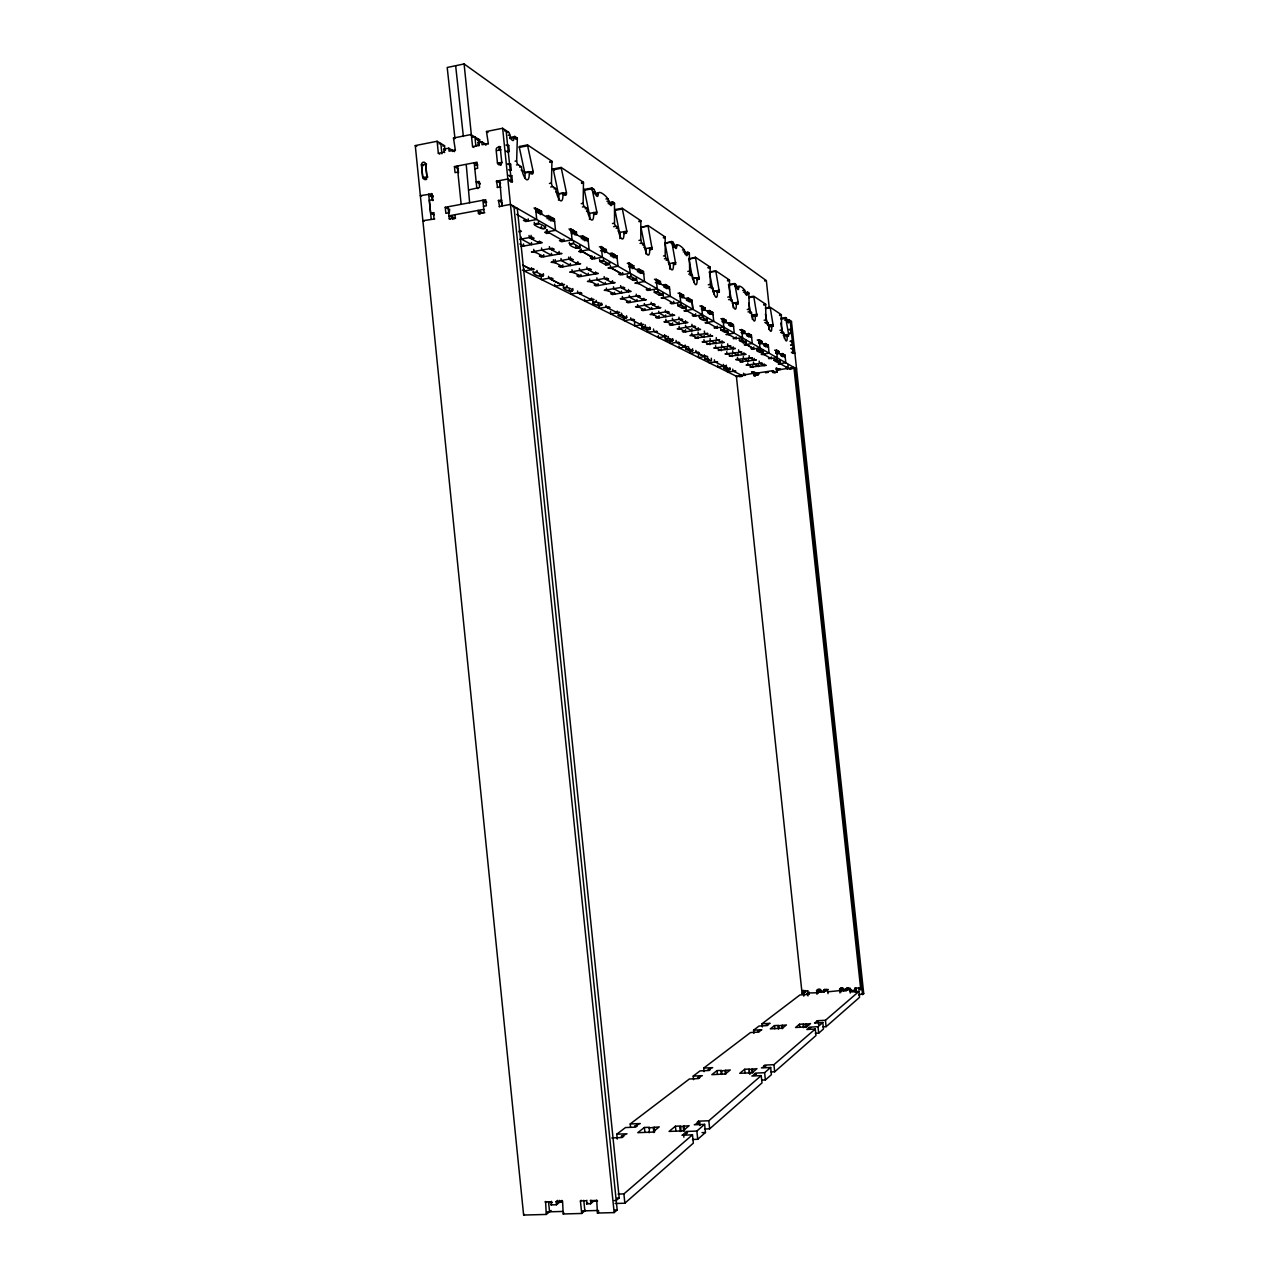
<?xml version="1.0" encoding="UTF-8"?>
<svg xmlns="http://www.w3.org/2000/svg" width="1279" height="1279" viewBox="0 0 1279 1279"><rect width="100%" height="100%" fill="white"/><g stroke="black" fill="none" stroke-linecap="round" stroke-linejoin="round"><path stroke-width="1.5" d="M652.306 247.439L645.224 248.67L640.971 227.39L648.069 226.127L652.178 249.277L649.54 247.982A8.985 2.43 80.2 0 1 647.766 254.969A8.985 2.43 80.2 0 1 644.168 244.577L641.69 242.962L640.811 240.324L640.827 220.707L622.233 208.269L614.863 209.596L619.468 232.49L626.822 231.179L622.233 208.301M670.676 242.834L673.234 242.386L674.065 244.401A4.876 1.247 80.4 0 0 675.712 248.43A4.876 1.247 80.4 0 0 676.687 246.144C676.383 242.035 684.745 248.574 684.952 251.659A4.78 1.215 80.5 0 0 686.551 255.592A4.78 1.215 80.5 0 0 687.478 253.338L687.814 252.187L689.349 253.162L689.669 272.267L692.387 275.145A8.25 2.078 80.7 0 0 695.52 284.625A8.25 2.078 80.7 0 0 696.959 278.039L699.213 279.126L695.44 257.271L710.117 267.039L710.341 284.641L711.06 286.944L713.011 288.223A7.946 1.934 81 0 0 715.968 297.32A7.946 1.934 81 0 0 717.263 290.925L719.358 291.916L715.856 271.436L709.397 272.043L710.277 272.507M626.822 231.179L626.486 233.258L623.8 231.659A9.369 2.622 79.9 0 1 621.834 238.853A9.369 2.622 79.9 0 1 617.965 227.95L614.544 224.464L614.48 203.121L612.561 201.826L612.049 203.073A5.436 1.535 79.6 0 1 610.802 205.487A5.436 1.535 79.6 0 1 608.82 200.931C608.26 197.062 598.332 189.1 598.236 193.864A5.564 1.599 79.4 0 1 596.925 196.311A5.564 1.599 79.4 0 1 594.879 191.626A2.798 0.799 79.4 0 0 593.84 189.276L591.937 187.997L584.263 189.436A2.798 0.815 79.3 0 0 584.391 190.219L589.187 213.449A2.782 0.815 79.5 0 1 589.235 214.169M591.937 187.997A2.798 0.815 79.4 0 0 592.049 188.796L596.845 212.058A2.782 0.815 79.6 0 1 596.222 214.169L593.52 212.458A9.848 2.878 79.5 0 1 591.314 219.908A9.848 2.878 79.5 0 1 587.125 208.397L584.343 206.638A2.846 0.831 79.4 0 1 583.128 203.313L583.464 183.057A2.846 0.831 79.3 0 0 583.432 182.305L561.193 167.437L553.215 168.956A2.926 0.895 78.9 0 0 553.343 169.787L558.475 194.136M713.106 292.283L713.058 291.324L719.438 290.253M731.604 300.981L728.518 284.53L734.706 283.49L736.544 285.904A4.349 1.007 81.1 0 0 737.919 289.566A4.349 1.007 81.1 0 0 738.67 287.455C738.415 283.634 745.225 289.278 745.305 291.868A4.269 0.975 81.2 0 0 746.616 295.321A4.269 0.975 81.2 0 0 747.336 293.227L747.576 292.156L748.823 292.939L749.302 310.189L751.492 312.62A7.386 1.679 81.3 0 0 754.098 320.997A7.386 1.679 81.3 0 0 755.17 314.97L751.492 315.018M561.193 167.437A2.942 0.879 79 0 0 561.321 168.268L566.437 192.649A2.926 0.879 79.2 0 1 565.734 194.84L562.792 192.969A10.328 3.134 79.1 0 1 560.314 200.659A10.328 3.134 79.1 0 1 555.789 188.525L552.752 186.606A2.974 0.911 79 0 1 551.441 183.089L551.92 162.001A2.99 0.911 78.8 0 0 551.888 161.218L527.508 144.911L519.194 146.525A3.086 0.975 78.4 0 0 519.322 147.405L524.838 173.001L527.428 172.505M692.754 279.525L688.933 258.998L695.536 257.894M527.508 144.911A3.086 0.959 78.5 0 0 527.651 145.79L533.135 171.418A3.07 0.959 78.7 0 1 532.352 173.672L529.106 171.61A10.856 3.437 78.6 0 1 526.34 179.556A10.856 3.437 78.6 0 1 521.432 166.734L518.091 164.623A3.134 0.991 78.5 0 1 516.652 160.914L517.324 138.899A3.134 0.991 78.3 0 0 517.292 138.068L514.925 136.501L509.65 137.54M727.847 331.948C723.834 332.364 726.68 333.419 727.671 329.742M789.079 319.91L788.887 320.917A3.917 0.831 81.5 0 1 788.296 322.884A3.917 0.831 81.5 0 1 787.161 319.766L785.626 317.544L780.686 318.343M704.793 358.616C710.469 358.392 710.564 362.644 711.476 360.118L711.284 358.232M746.217 342.372L742.475 340.118L739.486 340.502L743.259 342.756L746.185 342.404L743.163 342.708L742.955 340.758M596.717 1199.974L597.421 1213.052L614.16 1212.588L617.181 1209.95L513.902 206.383L512.463 206.638M615.151 1203.491L624.855 1203.219L693.346 1143.138L692.483 1134.825L681.963 1135.24L686.168 1133.786L687.462 1132.682L684.857 1132.794L686.423 1131.467L696.863 1131.052L704.617 1124.369L705.464 1132.507L697.726 1139.301L692.499 1139.493M704.537 1129.021L709.653 1128.829L761.996 1082.913L761.229 1075.607L751.86 1076.055L756.433 1074.04L754.098 1074.152L755.329 1073.129L764.618 1072.681L770.661 1067.485L771.413 1074.664L765.386 1079.94L761.676 1080.115M771.029 1071.962L774.69 1071.786L815.97 1035.558L815.283 1029.035L806.857 1029.499L810.742 1027.868L808.648 1027.98L809.607 1027.165L818 1026.701L822.813 1022.545L823.5 1028.956L818.688 1033.192L815.331 1033.368M822.829 1026.845L826.122 1026.669L859.536 997.348L858.912 991.465L851.238 991.912L855.043 990.186L849.56 990.825L851.159 989.482L827.817 991.817M858.721 994.918L863.725 993.671L791.477 321.461L789.143 319.91L786.377 320.374M515.869 208.605L517.308 208.333L619.196 1197.943L616.206 1200.517L614.176 1200.581M618.077 1194.074L623.896 1193.899L692.483 1134.825M699.965 1125.568L699.629 1122.338L697.071 1122.45L698.574 1121.171L708.822 1120.756L761.229 1075.607M770.661 1067.485L761.453 1067.933L765.897 1065.999L763.611 1066.11L764.794 1065.103L773.923 1064.672L815.283 1029.035M818.656 1024.623L818.32 1021.425L816.258 1021.537L817.185 1020.738L825.451 1020.29L858.912 991.465M859.104 987.644L858.864 989.962L861.95 988.843L860.159 988.955M597.421 1213.052L598.78 1211.884M699.629 1122.338L694.289 1124.785L704.617 1124.369M818.32 1021.425L814.515 1023.008L822.813 1022.545M855.251 992.152L855.283 987.868M562.552 1200.965L563.224 1213.979L581.705 1213.467L585.43 1210.35M586.869 1200.262L586.613 1203.891L590.562 1203.779L594.255 1200.693M680.268 1131.547L679.773 1126.671L689.157 1125.68L682.938 1130.892L669.061 1131.435L675.408 1126.223L680.54 1126.016L681.052 1130.892M748.679 1069.548L756.96 1068.668L752.132 1072.729L739.758 1073.321L744.698 1069.26L749.286 1069.052L749.062 1073.129M803.468 1027.629L803.116 1024.415L810.534 1023.632L806.665 1026.893L795.522 1027.501L799.471 1024.239L803.612 1024.015L803.947 1027.213M843.836 988.555L843.596 990.873L846.154 990.713L848.489 987.98M846.154 990.713L845.947 988.779L850.199 988.171M586.613 1203.891L587.78 1202.915M590.562 1203.779L590.834 1200.15M843.596 990.873L845.259 989.482M845.947 988.779L846.858 988.027M755.17 314.97L756.96 315.881L753.811 296.776L748.95 297.623M581.705 1213.467L580.41 1200.917L581.21 1200.262M839.983 992.92L839.584 989.147L840.958 988.027M563.224 1213.979L564.231 1213.147M444.98 150.187L444.532 145.71L437.114 141.266L415.275 145.582L523.623 1215.05L546.261 1214.442L551.185 1210.51M551.409 1201.301L551.121 1204.898L556.445 1204.754L561.913 1200.405M648.661 1127.918L659.245 1126.879L652.754 1132.091L637.757 1132.682L644.392 1127.47L649.476 1127.263L649.172 1132.762M721.292 1074.456L720.924 1070.891L730.277 1069.963L725.209 1074.024L711.827 1074.664L717.023 1070.603L721.564 1070.379L721.932 1073.944M778.399 1028.987L778.064 1025.79L786.441 1024.959L782.396 1028.204L770.31 1028.86L774.466 1025.614L778.575 1025.39L778.911 1028.572M820.846 989.914L820.574 992.232L824.044 992.04L826.49 989.306M824.044 992.04L823.836 990.09L828.168 989.418M551.121 1204.898L551.936 1204.258M820.574 992.232L821.773 991.289M556.445 1204.754L556.125 1201.62L557.756 1200.341M823.836 990.09L824.859 989.275M546.261 1214.442L545.605 1201.461M816.993 994.279L816.594 990.522L818.112 989.338M523.623 1215.05L524.47 1214.395M756.481 375.115L753.091 373.372L736.384 376.266L802.061 993.335L805.258 992.216L805.083 990.522M803.931 993.223L803.74 991.289L807.976 990.681M617.261 1139.077L616.766 1134.185L625.495 1127.55L635.599 1127.151L637.262 1125.872L634.736 1125.968L640.267 1123.554L630.227 1123.953L630.563 1127.151M630.227 1123.953L689.365 1078.996L698.558 1078.565L699.901 1077.526L697.599 1077.637L702.331 1075.655L693.202 1076.087L693.586 1079.668M693.202 1076.087L700.013 1070.907L709.046 1070.475L710.341 1069.468L708.086 1069.58L712.691 1067.645L703.722 1068.093L704.089 1071.61M703.722 1068.093L750.501 1032.537L758.783 1032.089L759.87 1031.258L757.792 1031.37L761.82 1029.739L753.571 1030.187L753.923 1033.4M753.571 1030.187L759.039 1026.046L767.192 1025.598L768.231 1024.799L766.201 1024.911L770.134 1023.328L762.012 1023.776L762.348 1026.941M762.012 1023.776L799.935 994.95L807.497 994.502L808.376 993.831L806.489 993.943L807.704 993L816.37 992.792L818.08 991.449L827.241 990.905M802.061 993.335L805.258 992.216M803.74 991.289L804.635 990.601M769.287 308.191L766.345 280.613L464.101 63.95L447.202 67.483L454.924 138.164M470.784 134.583L479.641 139.763L479.945 142.768M455.404 150.506L453.485 138.02L471.311 134.487M488.386 144.031L486.484 131.481L502.631 128.268L508.514 132.201A3.166 1.007 78.2 0 1 509.793 134.935A6.315 2.014 78.2 0 0 512.351 140.37A6.315 2.014 78.2 0 0 514.078 137.78A3.15 0.991 78.3 0 1 514.925 136.501M438.985 143.856L440.839 143.488L441.894 153.8M472.686 137.205L474.909 136.757L475.884 146.366M504.502 130.906L506.1 130.586L511.296 181.09L509.873 181.362M506.916 132.52L508.514 132.201M442.838 146.046L444.532 145.71M476.252 139.459L478.458 139.011L478.986 144.079M477.547 140.178L479.641 139.763M508.211 135.254L509.793 134.935M444.644 152.617L443.637 149.195L448.785 148.172L454.525 151.625M478.89 145.902L477.914 142.449L481.735 141.697L486.612 144.783M509.841 138.612L514.078 137.78M476.443 145.534L479.081 145.023M437.114 141.266L438.345 153.304L443.941 152.201M448.785 148.172L449.089 151.194L454.716 150.091M464.101 63.95L472.559 146.589L478.218 145.47M481.735 141.697L482.039 144.735L487.731 143.616M515.709 138.388L517.292 138.068M515.757 139.203L517.324 138.899M505.956 145.039L508.706 145.47L509.33 151.514L507.187 151.929M499.098 146.43L500.713 147.037M507.108 145.79L508.706 145.47M426.243 164.336L421.43 164.799L422.694 177.317A2.318 2.078 -70.7 0 0 425.06 179.156A2.318 2.078 -70.7 0 0 426.914 176.502L425.619 163.6L426.562 164.128M519.322 147.405L527.651 145.79M505.781 151.242L509.33 151.514M457.882 172.073L455.052 172.617L454.445 166.574L477.035 162.193L477.659 168.252L474.829 168.796M454.445 166.574L458.442 168.636M475.676 165.311L477.786 164.895L474.205 162.737L476.795 187.997L477.834 188.589M425.507 163.648A2.222 1.982 -70.4 0 0 421.542 164.415L422.741 177.301L427.873 177.014L426.882 176.502L425.603 163.984M515.069 161.218L516.652 160.914M424.916 179.684L426.483 179.38L426.371 177.861M507.076 163.872L510.625 164.128L511.248 170.187L509.65 170.491M508.482 164.543L510.625 164.128M516.508 164.927L518.091 164.623M519.594 167.085L521.432 166.734M549.858 161.602L551.888 161.218M508.498 169.771L511.248 170.187M549.906 162.385L551.92 162.001M508.53 175.431L511.808 175.735L512.431 181.778L510.833 182.082M521.097 169.979L524.934 172.409L529.106 171.61M528.978 172.201L533.135 171.418M509.681 176.134L511.808 175.735M530.801 173.96L532.352 173.672M553.343 169.787L561.321 168.268M468.817 189.9L479.625 187.453L479.001 181.394L476.172 181.938L480.264 183.904M432.206 193.896L420.295 195.639L421.558 196.311M497.707 187.645L496.428 181.17L507.859 178.996L512.431 181.778M430.368 196.438L433.149 195.911M496.428 181.17L500.617 183.121M432.094 197.014L433.149 196.806M434.157 214.904L430.639 213.113L429.312 200.068L433.053 200.036M497.051 187.262L500.776 187.23M549.41 183.473L551.441 183.089M550.721 186.974L552.752 186.606M448.657 212.826L445.859 213.337L445.236 207.31L485.732 199.716L486.356 205.791L483.51 206.319M581.481 182.673L583.432 182.305M581.529 183.425L583.464 183.057M554.031 188.86L555.789 188.525M449.632 209.117L449.281 213.017M483.91 202.706L486.739 202.178M430.639 213.113L434.141 212.953M499.673 206.894L498.394 200.435L501.912 200.275M501.992 204.336L502.055 202.402M555.726 191.786L558.779 193.705L562.792 192.969M560.458 193.768L566.437 192.649M584.391 190.219L592.049 188.796M434.748 218.965L422.837 220.707L424.068 221.283M483.814 209.356L448.977 215.831L454.7 218.805M499.034 206.527L510.465 204.4L796.577 368.976L794.723 369.263M591.442 189.724L593.84 189.276M563.751 195.207L565.734 194.84M480.233 212.618L481.767 212.922M592.96 191.978L594.879 191.626M448.05 206.782L449.281 218.853L455.596 218.165M482.807 212.953L478.138 210.411L478.458 213.449L484.789 212.762M594.143 193.529L598.892 192.649M595.39 194.408L598.236 193.864M533.967 208.029L537.66 209.005L537.963 211.93L536.413 212.218M535.07 209.484L537.66 209.005M536.333 210.619L539.434 210.044L541.561 211.307L541.848 214.217L540.042 214.552M605.958 198.98L607.893 198.677M581.178 203.665L583.128 203.313M538.971 211.77L541.561 211.307M538.187 213.257L539.738 212.985L539.434 210.044M606.949 201.267L608.82 200.931M582.409 206.99L584.343 206.638M608.021 202.737L612.673 201.874M608.324 203.761L612.049 203.073M612.609 203.409L614.48 203.121M546.469 215.783L550.594 216.631L550.881 219.524L548.851 219.892M585.19 208.749L587.125 208.397M526.229 219.812L523.447 220.324L525.637 221.539L536.732 219.508L535.517 207.742M612.641 204.128L614.512 203.793M548.036 217.094L550.594 216.631M547.028 218.629L548.819 218.309L548.531 215.416M549.746 218.117L552.304 217.638L554.351 218.853L555.518 230.332L544.678 232.282L546.741 233.449L549.426 232.954M551.809 219.317L554.351 218.853M589.187 213.449L596.845 212.058M550.562 220.899L552.592 220.516L552.304 217.638M614.975 210.364L622.329 209.021M594.303 214.52L596.222 214.169M518.73 231.819L521.432 231.323L519.29 230.156M568.931 229.005L572.864 229.788L573.152 232.57L571.169 232.938M519.77 239.317L532 237.111L534.078 238.246L531.409 238.725L531.057 235.336M569.89 230.316L572.864 229.788M612.449 223.537L614.32 223.201M572.496 231.083L576.397 231.867L576.685 234.649L574.942 234.952M573.424 232.394L576.397 231.867M639.036 221.027L640.827 220.707M639.084 221.715L640.875 221.395M572.784 233.881L574.767 233.513L574.479 230.732M613.568 226.687L615.439 226.351M537.596 242.099L540.234 241.619L542.264 242.738L521.177 246.511M616.11 228.286L617.965 227.95M580.746 235.944L584.583 236.695L584.871 239.445L582.92 239.797M562.152 240.164L559.483 240.628L561.465 241.747L572.097 239.844L570.93 228.637M582.632 237.047L584.583 236.695M640.971 227.39L647.989 225.488L665.16 236.967L665.224 255.88L666.039 258.406L668.325 259.893A8.617 2.254 80.5 0 0 671.699 269.821A8.617 2.254 80.5 0 0 673.298 263.042L675.744 264.225L671.859 242.051L665 243.25L669.045 264.05M583.704 238.054L586.134 237.622L587.988 238.709L589.107 249.645L578.732 251.483L583.192 252.075L592.96 257.607L590.402 258.054L592.209 259.077L602.409 257.287L601.29 246.559L599.371 246.895M581.274 238.661L583 238.358L582.712 235.592M585.079 239.237L587.988 238.709M584.471 240.708L586.421 240.356L586.134 237.622M624.424 233.545L626.262 233.21M536.029 252.523L531.409 251.915L552.256 248.206L554.223 249.277L551.617 249.741M541.976 255.672L539.418 256.12L541.385 257.159L561.977 253.53L557.468 252.922M638.988 240.404L640.795 240.084M600.682 248.03L603.064 247.614L603.336 250.284L600.475 250.796M663.417 237.286L665.16 236.967M602.633 248.813L606.294 249.517L606.566 252.171L604.423 252.555M663.465 237.942L665.192 237.638M604.391 249.853L606.294 249.517M640.044 243.41L641.834 243.09M602.905 251.483L604.807 251.148L604.535 248.478M642.378 244.881L644.168 244.577M665 243.202L671.763 241.395L673.234 242.386M610.195 253.258L613.792 253.945L614.064 256.567L612.193 256.903M666.839 243.506L664.92 242.594M611.906 254.281L613.792 253.945M612.865 255.192L616.91 255.784L618.013 266.256L608.037 267.998L612.225 268.526L621.162 273.594L618.7 274.026L620.363 274.953L630.195 273.274L629.124 262.994L627.27 263.314M672.354 244.705L674.065 244.401M610.467 255.896L612.353 255.576L612.081 252.938M650.036 249.725L651.81 249.421M673.362 245.68L677.183 245.008M614.575 256.2L616.91 255.784M561.177 265.824L558.651 266.272L560.522 267.247L580.634 263.746L576.285 263.186M673.282 246.751L676.687 246.144M613.616 257.734L615.487 257.415L615.215 254.777M682.474 249.981L684.153 249.677M683.274 251.947L684.952 251.659M663.465 255.96L665.208 255.656M685.032 252.73L687.942 252.219M573.999 272.635L569.731 272.107L589.603 268.654L591.362 269.613L588.884 270.045M684.968 253.77L687.478 253.338M685.176 253.881L689.349 253.162M628.453 264.353L630.739 263.954L631.011 266.512L628.724 266.911M687.718 254.089L689.397 253.802M664.441 258.822L666.183 258.534M629.812 265.153L633.713 265.696L633.984 268.254L632.146 268.574M630.963 266.176L633.713 265.696M579.371 275.465L576.909 275.896L578.684 276.824L598.332 273.434L594.127 272.907M666.167 260.261L668.325 259.893M630.531 267.615L632.37 267.311L632.098 264.753M688.917 258.95L695.44 257.239M637.214 269.15L640.603 269.773L640.875 272.299L639.052 272.603M669.013 263.634L675.84 262.451M638.797 270.077L640.603 269.773M673.681 264.673L675.392 264.369M640.108 270.86L643.481 271.468L644.52 281.524L634.896 283.155L638.876 283.634M637.47 271.676L639.292 271.372L639.02 268.846M641.227 271.851L643.481 271.468M640.363 273.37L642.186 273.067L641.914 270.54M591.553 281.924L587.413 281.428L606.838 278.087L608.516 279.014L606.086 279.43M596.653 284.609L594.255 285.025L595.934 285.92L615.135 282.627L611.09 282.147M632.833 280.197C642.33 277.527 630.979 283.267 632.625 278.31L632.817 280.197L627.349 277.015L630.963 276.472L636.494 279.621L636.255 277.687M708.102 267.391L710.117 267.039M687.814 271.436L689.493 271.148M708.134 267.998L710.149 267.663M654.448 279.286L657.71 279.861L657.966 282.323L655.312 282.771M688.726 274.17L690.404 273.882M655.503 280.245L657.71 279.861M579.515 293.738L581.865 293.339L580.17 292.475L570.738 294.09L522.392 270.093M656.735 280.964L660.428 281.476L660.683 283.922L658.925 284.21M709.397 271.995L715.776 270.828L729.43 279.973L729.717 297L732.212 300.405A7.674 1.807 81.1 0 0 734.993 309.134A7.674 1.807 81.1 0 0 736.176 302.915L732.339 302.963M690.084 275.529L692.387 275.145M658.221 281.844L660.428 281.476M608.244 290.749L604.248 290.285L623.225 287.072L624.823 287.935L622.441 288.335M657.438 283.346L659.197 283.043L658.941 280.597M692.706 278.518L699.293 277.415M692.499 277.879L696.959 278.039M663.561 284.641L666.759 285.201L667.014 287.631L665.272 287.919M613.089 293.323L610.738 293.722L612.337 294.554L631.123 291.388L627.206 290.925M696.831 279.621L698.894 279.27M664.568 285.569L666.759 285.201M590.099 299.062L594.064 299.494L584.791 301.061L570.738 294.09L570.53 292.22M648.645 289.166L646.279 289.566L647.798 290.429L657.246 288.83L656.207 278.982M665.783 286.288L669.397 286.768L670.388 296.408L661.147 297.943L664.888 298.375M663.817 287.072L665.56 286.784L665.304 284.354M666.791 287.199L669.397 286.768M666.471 288.622L668.214 288.335L667.958 285.92M727.479 280.293L729.43 279.973M727.527 280.9L729.478 280.565M708.294 284.769L710.309 284.434M624.12 299.158L620.251 298.726L638.829 295.609L640.347 296.44L638.013 296.824M662.81 294.634L662.618 292.827L662.826 294.634L659.34 295.225L654.336 292.252L657.79 291.788L662.89 294.778L659.388 295.257L659.149 293.403M709.142 287.391L711.172 287.056M678.014 293.147L681.099 293.674L681.355 296.041L679.645 296.328M628.74 301.604L626.438 301.988L627.973 302.787L646.343 299.718L642.538 299.286M728.614 285.153L734.801 284.114L738.223 302.595L738.047 303.97L735.937 304.306M734.354 284.546L735.889 284.29M679.389 293.962L681.099 293.674M711.204 288.526L713.011 288.223M680.54 294.634L683.61 295.161L683.865 297.511L681.947 297.831M764.602 280.9L766.345 280.613M734.642 286.368L736.576 286.048M607.749 307.935L610.003 307.552L608.452 306.768L599.355 308.287L584.807 301.061L584.599 299.238M681.067 295.593L683.61 295.161M735.969 286.912L739.038 286.4M680.796 297L682.49 296.712L682.251 294.346M713.011 290.797L717.263 290.925M735.985 287.903L738.67 287.455M717.071 292.395L719.07 292.076M686.439 298.103L689.477 298.615L689.717 300.949L688.038 301.22M687.367 298.966L689.477 298.615M639.244 307.168L635.503 306.768L653.681 303.731L655.12 304.53L652.85 304.914M687.638 299.766L691.907 300.053L692.898 309.326L683.945 310.813L687.51 311.197M742.747 290.461L744.65 290.141M615.966 312.076L619.723 312.46L610.77 313.947L599.355 308.287L599.164 306.496M672.466 302.675L670.196 303.059L671.603 303.842L680.716 302.324L679.725 292.859M686.487 300.469L688.374 300.165L688.134 297.831M689.813 300.405L691.907 300.053M743.403 292.188L745.305 291.868M643.657 309.502L641.403 309.87L642.857 310.637L660.843 307.663L657.166 307.264M689.157 301.876L690.836 301.604L690.58 299.27M745.049 292.619L747.687 292.188M745.049 293.562L748.823 292.939M746.217 293.946L748.854 293.515M727.735 297.128L729.701 296.792M618.428 315.529C620.555 311.74 628.309 321.285 626.518 315.737M728.55 299.638L730.501 299.318M748.87 297.016L753.731 296.216L765.593 304.146L765.977 320.102L768.151 323.203A7.13 1.567 81.5 0 0 770.629 331.277A7.13 1.567 81.5 0 0 771.605 325.394L768.055 325.442M730.469 300.693L732.212 300.405M699.837 305.985L702.763 306.464L703.002 308.735L701.356 309.006M701.116 306.736L702.763 306.464M653.681 314.81L650.052 314.442L667.846 311.5L669.237 312.252L666.998 312.62M702.187 307.36L705.097 307.839L705.337 310.11L703.498 310.413M732.403 303.171L738.191 302.228M702.635 308.255L705.097 307.839M632.306 320.294L634.496 319.926L633.041 319.19L624.264 320.645L610.786 313.947L610.499 311.309M657.886 317.048L655.695 317.4L657.086 318.135L674.688 315.242L671.123 314.858M702.427 309.63L704.074 309.358L703.834 307.088M707.255 310.653L710.532 311.053L710.772 313.291L708.742 313.627M708.902 311.325L710.532 311.053M709.541 311.996L712.803 312.396L713.73 321.333M639.932 324.131L643.497 324.482L634.848 325.889L624.264 320.645L624.072 318.919M694.529 315.178L692.339 315.529L693.634 316.265L702.443 314.826L701.484 305.713M707.687 312.859L709.525 312.572L709.285 310.317M710.373 312.795L712.803 312.396M763.755 304.45L765.593 304.146M763.803 305.01L765.625 304.706M709.781 314.234L711.811 313.899L711.572 311.66M667.478 322.116L663.945 321.764L681.387 318.903L682.698 319.622L680.524 319.99M747.24 309.502L749.142 309.198M765.466 307.999L770.182 307.232L781.309 314.666L781.725 330.158L783.787 333.1A6.907 1.471 81.6 0 0 786.137 340.901A6.907 1.471 81.6 0 0 787.033 335.162L783.387 335.098M765.545 308.575L770.262 307.807L773.283 326.241L771.605 325.394M671.491 324.242L669.333 324.594L670.66 325.298L687.926 322.484L684.457 322.132M748.007 311.916L749.894 311.612M749.606 312.939L751.492 312.62M720.892 318.663L724.074 319.047L724.298 321.237L721.916 321.621M722.075 319.366L724.074 319.047M713.746 321.333L705.097 322.74L708.502 323.091M751.444 315.146L757.04 314.234M721.884 320.134L726.232 320.31L726.456 322.5L724.474 322.82M655.088 331.757L657.214 331.405L647.366 332.108L634.864 325.889L634.512 322.516M724.25 320.645L726.232 320.31M753.011 316.568L756.784 315.977M680.652 329.103L677.231 328.751L694.321 325.985L695.584 326.673L693.442 327.024M723.306 322.132L725.289 321.812L725.049 319.622M728.151 322.932L731.268 323.283L731.492 325.458L729.542 325.761M779.535 314.954L781.309 314.666M729.302 323.603L731.268 323.283M779.566 315.497L781.357 315.21M684.505 331.133L682.378 331.469L683.657 332.14L700.572 329.406L697.215 329.071M730.261 324.179L733.379 324.53L734.274 333.148L725.928 334.474L729.158 334.794M728.566 325.058L730.341 324.77L730.117 322.612M731.412 324.85L733.379 324.53M663.497 335.977L666.887 336.297L658.525 337.656L647.366 332.108L647.158 330.03M716.224 327.472L714.098 327.808L723.818 327.12L722.891 318.343M764.107 320.214L765.945 319.926M730.501 326.321L732.451 326.017L732.227 323.859M786.633 318.231L780.973 319.11M764.826 322.548L766.665 322.244M766.025 322.932L767.976 322.788M784.698 320.166L787.161 319.766M766.329 323.491L768.151 323.203M693.266 335.769L689.941 335.45L707.895 333.419L705.8 333.755M788.376 320.837L790.134 320.565L793.54 352.317L791.669 352.604M787.129 321.189L788.887 320.917M739.694 329.71L742.731 330.062L742.955 332.172L741.021 332.476M789.926 321.716L791.477 321.461M767.928 325.521L773.347 324.642M740.797 330.366L742.731 330.062M696.943 337.72L694.881 338.056L712.675 336.041L709.413 335.722M741.724 330.909L744.746 331.245L744.97 333.355L743.051 333.659M770.182 326.784L773.076 326.321M742.827 331.549L744.746 331.245M741.948 333.02L743.866 332.7L743.643 330.59M746.456 333.691L749.446 334.011L749.67 336.105L747.767 336.409M747.544 334.315L749.446 334.011M748.439 334.842L751.397 335.178L752.292 343.491L744.202 344.77L747.304 345.058L752.947 348.272L750.949 348.591L752.004 349.183L759.982 347.92L759.102 339.734L757.248 340.022M705.353 342.18L702.123 341.877L719.693 339.878L717.647 340.214M779.918 330.254L781.709 329.966M746.68 335.785L748.583 335.482L748.359 333.387M749.126 335.546L751.397 335.178M788.887 329.438L791.077 329.454L789.335 329.726M735.233 338.232L733.171 338.551L742.523 337.88L741.628 329.406M748.663 336.937L750.565 336.633L750.341 334.538M708.886 344.035L706.855 344.371L724.282 342.388L721.1 342.101M780.606 332.508L782.38 332.22M782.013 333.387L783.787 333.1M789.287 333.243L791.493 333.259L789.575 333.563M783.372 335.242L788.647 334.411L785.626 317.624M758.271 340.63L760.142 340.342L760.365 342.388L758.495 342.676M785.93 336.425L788.519 336.041L788.647 334.411M759.134 341.141L762.028 341.445L762.236 343.491L760.381 343.779M716.943 348.304L713.794 348.016L731.012 346.081L728.998 346.401M759.055 341.925L762.028 341.445M758.991 343.236L761.213 342.884L761.005 340.838M720.317 350.094L718.334 350.414L735.409 348.48L732.307 348.208M763.563 343.747L766.425 344.035L766.633 346.065L764.794 346.353M764.57 344.339L766.425 344.035M765.418 344.834L768.263 345.122L769.111 353.18L761.261 354.395L764.234 354.667M790.15 341.189L792.341 341.189L790.422 341.493M763.787 345.762L768.263 345.122M765.625 346.849L767.48 346.545L767.256 344.531M728.055 354.187L724.985 353.931L741.868 352.029L739.886 352.333M790.55 345.01L792.756 345.01L791.014 345.282M704.345 354.731L704.825 358.712L707.751 358.248L707.559 356.361M731.3 355.914L729.35 356.217L746.089 354.331L743.067 354.075M774.626 350.238L777.408 350.526L777.616 352.508L775.809 352.78M775.602 350.814L777.408 350.526M790.934 348.496L793.124 348.496L791.381 348.767M775.682 351.389L779.167 351.565L779.375 353.532L777.568 353.819M776.992 351.901L779.167 351.565M715.712 362.245L717.631 361.941L708.806 362.596L658.541 337.64L658.317 335.61M775.889 353.372L778.415 352.972L778.208 351.006M738.734 359.847L735.745 359.591L752.292 357.736L750.357 358.04M780.526 353.707L783.26 353.979L783.467 355.93L781.693 356.217M791.333 352.317L794.883 353.132L793.028 353.42M781.485 354.267L783.26 353.979M782.268 354.731L784.986 355.002L785.802 362.772L778.208 363.955L781.037 364.195M741.852 361.493L739.933 361.797L756.353 359.959L753.411 359.703M780.75 355.658L784.986 355.002M722.539 365.682L725.497 365.922L717.887 367.105L708.806 362.596L708.374 358.696M770.502 358.216L768.567 358.52L777.296 357.88L776.433 349.95M782.476 356.665L784.251 356.393L784.043 354.443M748.998 365.282L746.089 365.043L762.316 363.22L760.413 363.508M727.287 369.919C737.072 369.407 715.744 365.107 727.255 369.903L730.117 369.551L729.877 367.649M752.004 366.865L750.102 367.169L766.217 365.346L763.355 365.123M734.018 371.454L735.873 371.166L727.367 371.805L717.903 367.105L717.695 365.266M753.347 371.725L751.508 372.013L756.273 373.228L753.347 371.725L753.779 375.514L755.234 376.266L754.834 372.477L752.963 372.765M777.28 372.349L776.225 368.208L780.893 369.455M779.503 368.688L777.616 368.976L777.76 370.286M776.001 369.855L780.19 369.535M758.111 375.275L757.28 373.052L772.74 370.67L775.602 372.797M779.854 369.615L793.907 367.425L860.783 989.85M740.157 376.65L742.459 376.298M765.466 372.765L768.359 372.333M772.212 371.741L774.147 371.438L774.291 372.86M790.086 368.991L792.452 368.624M793.843 368.416L795.25 368.208L862.574 994.694M753.779 375.514L757.488 374.955M772.74 370.67L772.948 372.589L777.344 371.917M820.463 989.37L817.873 989.514L818.272 993.271M842.941 988.027L840.815 988.155L841.214 991.912M816.594 990.522L820.367 990.298M839.584 989.147L843.389 988.923M854.836 988.235L858.657 988.012M861.375 993.815L863.725 993.671M616.766 1134.185L626.998 1133.786L621.274 1136.312L623.848 1136.216L622.122 1137.543L611.826 1137.942M702.027 1132.634L705.464 1132.507M617.181 1198.007L619.196 1197.943M544.998 1201.94L550.801 1201.78M556.125 1201.62L561.945 1201.461M580.41 1200.917L586.278 1200.741M590.243 1200.629L596.126 1200.453M548.611 1202.484L552.368 1202.372M557.996 1202.212L561.737 1202.1M591.713 1201.237L597.581 1201.061M546.581 1211.884L562.696 1211.453M582.537 1210.909L598.556 1210.462M614.719 1210.014L617.181 1209.95M689.925 351.229L692.802 350.75L688.662 348.671L685.72 349.055L689.925 351.229L690.132 353.324L698.078 352.077L699.245 352.652L697.263 352.972L703.418 356.058L706.52 356.329L698.67 357.56L698.366 354.523M737.855 303.986L736.176 302.915M736.384 376.266L737.312 376.729L727.367 371.805L727.048 368.08M621.578 313.227L621.738 314.986L618.349 315.481L623.528 318.055L626.79 317.592L623.385 318.023L623.209 316.281M704.841 358.712L708.582 360.582M704.553 356.633L696.08 352.38L695.888 350.446M723.594 366.21L714.593 361.701L714.401 359.831M742.651 375.802L732.979 370.942L732.787 369.135M744.346 375.466L743.483 373.244M449.281 218.853L450.208 219.333M455.292 215.16L454.908 217.814M757.28 373.052L759.087 373.996M445.236 207.31L447.698 208.605M519.866 243.985L523.766 246.048L523.543 243.953M433.037 196.39L428.657 194.056L431.215 219.141M478.458 213.449L480.009 214.296M422.694 177.317L426.515 179.38M776.225 368.208L779.039 369.727M421.43 164.415L423.573 165.615M486.18 202.098L482.886 200.243L484.133 212.394M787.049 368.976L786.169 366.673M516.7 214.408L528.419 221.043L528.195 218.837M789.671 369.071L780.11 363.652L779.886 361.477M727.911 331.805L723.866 329.502L720.812 330.062L724.729 332.284L724.522 330.254M498.394 200.435L502.023 202.578M415.275 145.582L416.698 146.414M535.805 210.683L554.622 221.715M571.201 231.451L588.26 241.443M601.578 249.245L617.197 258.406M629.364 265.568L643.721 273.978M656.447 281.444L669.636 289.182M679.948 295.225L692.147 302.388L692.882 309.342M701.707 307.999L713.027 314.634M723.099 320.533L733.586 326.689M741.852 331.517L751.62 337.256M759.31 341.781L768.455 347.137M776.641 351.933L785.178 356.953M458.33 166.654L457.258 166.03L461.159 204.32M438.345 153.304L439.736 154.119M601.29 246.559L603.064 247.614M629.124 262.994L630.739 263.954M759.102 339.734L760.142 340.342M466.243 164.703L469.633 202.737M443.637 149.195L445.492 150.298M499.865 180.978L501.88 205.999M453.485 138.02L454.637 138.724M472.559 146.589L473.901 147.421M500.728 164.911L497.451 162.897L496.108 149.851A2.254 2.03 -67.9 0 1 500.281 149.051M502.391 162.465L497.451 162.897A2.35 2.126 -68.2 0 0 499.833 164.767A2.35 2.126 -68.2 0 0 501.736 162.065L500.185 147.133M463.366 136.501L455.644 65.725M477.914 142.449L479.033 143.152M586.469 211.147L589.683 213.161A9.832 2.894 79.5 0 1 589.411 219.333M618.285 231.163L620.107 232.314A9.369 2.638 79.9 0 1 619.787 238.581M643.961 247.327L645.975 248.606A8.969 2.446 80.2 0 1 645.911 253.945M668.309 262.659L669.86 263.634A8.617 2.254 80.5 0 1 669.732 269.15M496.732 150.602L501.08 149.803M787.033 335.162L788.408 336.025M486.484 131.481L488.034 132.488M553.215 168.956L554.654 169.915M584.263 189.436L585.111 189.979M614.863 209.596L616.078 210.395M640.891 226.751L641.994 227.486M688.837 258.374L689.797 258.998M709.477 272.555L712.835 290.141M748.839 303.251L750.661 313.035M765.434 314.01L767.368 324.53M780.814 323.091L782.652 333.259M790.63 329.151L791.046 332.972M791.893 340.917L792.309 344.722M792.676 348.224L793.092 352.045M790.79 367.84L790.902 368.832M856.131 988.219L856.546 992.104M787.864 364.467L788.28 368.288M787.576 367.441L787.768 369.103M782.316 353.436L782.54 355.386M849.752 988.539L850.247 993.048M780.094 359.863C782.013 363.732 774.994 362.117 774.227 360.326L774.051 358.488M847.178 988.012L847.369 989.706M776.929 358.04L777.104 359.879L780.302 361.701L777.44 362.133L777.232 360.31M842.126 987.996L842.429 990.905M771.301 356.921L771.493 358.775L763.243 354.091L762.908 351.085M765.418 343.443L765.625 345.474M763.115 350.11C765.865 354.011 755.553 352.141 763.323 351.997C762.268 348.927 751.524 349.679 760.365 352.46L760.158 350.574M764.091 363.828L764.298 365.65L759.39 362.98L759.198 361.142M759.71 348.16L759.902 350.062L756.944 350.526L756.736 348.623M827.609 989.866L828.009 993.639M758.431 364.707L758.623 366.529L753.667 363.86L753.475 362.037M825.115 989.338L825.307 991.033M753.795 346.945L754.002 348.863L746.233 344.451L745.993 340.278M825.451 1020.29L826.122 1026.669M754.194 358.408L754.386 360.262L749.302 357.48L749.094 355.61M752.771 365.586L752.963 367.393L747.959 364.755L747.767 362.916M819.231 989.243L819.551 992.264M748.423 359.303L748.615 361.158L743.467 358.392L743.275 356.521M818 1026.701L818.688 1033.192M742.364 338.184L742.571 340.15L739.502 340.646L739.294 338.663M743.898 352.748L744.09 354.651L738.798 351.757L738.591 349.838M745.017 373.98L745.113 375.402M742.667 360.198L742.859 362.053L737.663 359.303L737.455 357.433M809.015 991.992L809.271 994.407M807.497 991.065L808.008 995.909M736.144 336.873L736.352 338.855L728.023 334.139L727.815 332.124M738.015 353.675L738.223 355.562L732.867 352.684L732.659 350.782M739.134 375.786L739.23 376.761M803.164 990.186L803.788 996.133M806.394 1023.871L806.729 1027.069M805.914 1024.271L806.25 1027.469M733.171 346.881L733.379 348.815L727.863 345.794L727.655 343.843M732.148 354.603L732.355 356.489L726.936 353.628L726.728 351.709M799.471 1024.239L799.807 1027.437M727.191 347.824L727.383 349.759L721.804 346.753L721.596 344.802M723.77 327.504L723.978 329.55L720.828 330.062L720.605 328.016M726.312 365.154L726.584 367.728L723.738 368.16L723.386 364.371M722.011 340.758L722.219 342.724L716.448 339.59L716.24 337.592M721.212 348.767L721.404 350.702L715.776 347.712L715.569 345.762M717.231 326.097L717.439 328.143L707.271 322.388L707.047 320.294M715.904 341.717L716.112 343.699L710.293 340.566L710.085 338.583M710.357 334.363L710.564 336.377L704.569 333.1L704.345 331.069M709.813 342.692L710.021 344.659L704.137 341.557L703.93 339.559M782.332 1025.182L782.668 1028.38M706.759 317.736C709.525 324.466 692.962 316.68 702.779 317.432L706.983 319.846L703.722 320.374L703.498 318.263M781.821 1025.582L782.172 1028.78M702.555 315.321C704.905 317.847 697.343 318.951 699.277 315.849M704.137 335.37L704.345 337.384L698.27 334.123L698.062 332.076M774.466 1025.614L774.802 1028.796M698.206 327.696L698.414 329.758L692.147 326.337L691.923 324.258M695.616 313.771L695.856 315.913L686.199 310.429L686.008 308.703M697.918 336.361L698.142 338.375L692.003 335.13L691.795 333.1M773.923 1064.672L774.69 1071.786M691.859 328.735L692.067 330.781L685.736 327.376L685.512 325.298M692.547 348.767L692.754 350.702L689.749 351.181L689.541 349.231M685.56 305.969C688.47 309.886 677.103 308.031 685.752 307.711L680.988 305.057L677.726 305.569L682.362 308.271L682.187 306.528M688.566 346.753L688.773 348.703L685.752 349.183L685.544 347.233M685.512 320.741L685.72 322.836L679.165 319.27L678.941 317.144M764.618 1072.681L765.386 1079.94M685.512 329.758L685.736 331.805L679.325 328.415L679.117 326.337M681.02 303.363L681.195 305.137L677.822 305.697L677.63 303.922M685.144 345.01L685.352 346.977L676.287 342.42L676.079 340.422M679.021 321.796L679.245 323.891L672.626 320.342L672.402 318.215M679.069 345.985L679.277 347.952L687.367 346.657L684.137 346.369L677.566 343.06L679.613 342.724L678.366 342.101L670.148 343.411L669.94 341.413M673.649 301.252L673.889 303.459L663.465 297.559L663.273 295.753M752.372 1068.892L752.755 1072.473M672.274 313.883L672.45 315.609L665.592 311.868L665.4 310.126M751.764 1069.404L752.148 1072.985M672.562 322.852L672.786 324.946L666.087 321.413L665.863 319.286M672.53 338.615C675.68 342.66 664.712 340.853 672.722 340.63C671.299 337.16 658.765 338.152 669.636 341.125L669.429 339.111M749.478 1070.827L749.846 1074.408M668.262 336.457L668.453 338.487L665.352 338.983L665.144 336.953M665.656 314.986L665.847 316.696L658.909 312.971L658.717 311.229M744.698 1069.26L745.081 1072.841M664.568 334.602L664.792 336.633L653.729 331.069L653.505 329.007M657.742 290.013L657.918 291.836L654.416 292.427L654.224 290.605M658.381 306.289L658.557 308.047L651.363 304.13L651.187 302.34M659.021 315.641L659.245 317.784L652.242 314.074L652.05 312.332M649.972 288.175L650.164 290.029L637.326 282.739L637.118 280.868M651.619 307.408L651.81 309.166L644.552 305.265L644.36 303.475M649.668 327.04C651.011 329.215 649.492 329.774 647.845 329.758C628.932 324.594 660.907 328.271 646.678 329.662L646.471 327.568M725.721 1070.187L726.104 1073.752M643.817 298.311L644.008 300.117L636.462 295.993L636.271 294.17M644.888 308.527L645.08 310.285L637.741 306.4L637.55 304.61M725.097 1070.683L725.465 1074.264M645.08 324.722C647.238 327.024 639.916 328.399 641.85 325.25M641.099 322.724L641.323 324.834L630.835 319.558L630.659 317.832M636.91 299.462L637.102 301.268L629.492 297.176L629.3 295.353M717.023 1070.603L717.391 1074.168M630.915 274.617L631.107 276.536L627.461 277.159L627.27 275.241M630.035 300.613L630.227 302.42L622.537 298.343L622.345 296.52M628.485 289.486L628.74 291.788L620.811 287.471L620.619 285.601M622.633 272.603L622.825 274.537L610.531 267.567L610.323 265.6M708.822 1120.756L709.653 1128.829M621.498 291.132L621.69 292.987L613.68 288.686L613.488 286.816M618.237 313.787L618.412 315.529M617.293 311.085L617.469 312.843L606.166 307.152L605.974 305.361M614.464 292.331L614.655 294.17L606.566 289.901L606.374 288.031M612.449 280.693L612.689 283.059L604.375 278.518L604.168 276.6M609.204 262.163C612.609 266.671 599.547 264.513 609.412 264.129L603.528 260.788L603.4 258.822M698.574 1121.171L698.91 1124.401M696.863 1131.052L697.726 1139.301M605.431 262.819L605.638 264.785L599.755 261.444L603.608 260.82L599.707 261.412L599.595 259.493M605.287 282.387L605.495 284.29L597.085 279.765L596.877 277.847M601.514 303.091C604.535 307.264 592.657 305.026 601.801 304.994C600.219 300.565 584.583 301.748 598.284 305.473L598.092 303.667M598.092 283.618L598.3 285.505L589.811 281.012L589.603 279.11M594.543 256.615L594.767 258.63L581.337 251.02L581.13 248.973M595.63 271.915L595.838 273.866L587.061 269.086L586.869 267.119M684.009 1125.888L684.521 1130.748M683.242 1126.527L683.737 1131.403M683.546 1133.897L683.881 1137.207M591.873 255.864L592.209 259.077M596.174 300.389L596.334 302.212L592.896 302.787L592.721 300.981M591.537 298.055L591.729 299.894L577.788 292.875L577.596 291.02M588.26 273.194L588.452 275.129L579.611 270.381L579.403 268.414M675.408 1126.223L675.92 1131.1M579.723 245.248C582.505 253.178 561.369 242.61 573.6 243.697L580.042 247.487L576.014 247.998L575.806 245.936M580.266 249.277L580.602 252.539M580.89 274.473L581.098 276.408L572.161 271.676L571.969 269.709M577.82 261.699L578.076 264.193L568.835 259.157L568.627 257.143M573.376 241.603C575.534 244.049 567.348 245.056 569.427 242.307M570.402 256.951L570.738 260.165L573.296 259.717L571.425 258.694L551.089 262.275L555.518 262.834L555.182 259.621M570.322 263.522L570.53 265.504L561.193 260.5L560.985 258.486M572.752 288.542C574.847 294.186 563.048 289.326 563.479 287.887C566.757 285.521 577.9 291.66 569.363 291.036L569.187 289.166M563.911 239.173L564.135 241.267L547.396 231.787L547.188 229.644M566.933 285.601L567.109 287.503L563.527 288.127L563.352 286.224M654.145 1127.087L654.656 1131.931M653.345 1127.726L653.841 1132.586M562.792 264.833L563 266.815L553.583 261.843L553.375 259.829M559.083 251.435L559.355 253.993L549.602 248.67L549.394 246.607M561.897 283.075L562.089 284.977L548.739 278.262L548.547 276.328M644.392 1127.47L644.904 1132.315M551.409 253.306L551.617 255.352L541.784 250.076L541.561 247.998M554.686 284.306L554.878 286.224L564.519 284.562L560.314 284.082L550.594 279.206L553.04 278.774L551.201 277.847L541.417 279.541L541.209 277.591M546.373 230.012L546.741 233.449M545.398 225.552C548.036 232.874 533.471 225.328 534.334 224.289C538.027 220.947 551.505 229.373 541.529 228.461L541.305 226.303M543.703 254.681L543.911 256.711L533.982 251.451L533.759 249.389M538.411 221.539L538.603 223.729L534.51 224.48L534.27 222.29M543.255 273.642C546.005 281.044 525.429 271.372 537.132 272.427L543.463 275.609L539.77 276.248L539.562 274.298M539.37 241.123L539.594 243.218L529.282 237.606L529.058 235.48M536.924 270.445C538.907 272.635 531.281 273.866 533.215 271.1M531.456 242.53L531.664 244.641L521.256 239.045L521.049 236.919M531.456 267.695L531.664 269.677L522.663 265.137L529.714 268.702L534.174 269.245L524.182 270.988L523.974 269.006M623.896 1193.899L624.855 1203.219M502.631 128.268L614.16 1212.588M500.776 163.52L500.936 165.055M498.986 146.781L499.274 149.691M499.913 183.249L500.345 187.421M501.88 202.434L502.007 203.569M485.285 143.951L485.396 145.071M479.529 181.954L479.737 184M583.768 1200.294L584.855 1210.845M458.106 168.7L458.522 172.825M452.462 150.378L452.574 151.514M559.515 1200.405L559.69 1202.164M452.494 216.247L452.83 219.428M452.414 215.879L452.606 217.75M548.531 1201.716L549.554 1211.805M432.27 194.936L432.846 200.675M431.503 193.513L432.11 199.54M433.437 212.586L434.045 218.613M784.203 335.61A6.907 1.487 81.6 0 1 784.363 338.375M768.711 325.857A7.13 1.583 81.5 0 1 768.823 329.502M752.18 315.449A7.386 1.695 81.3 0 1 752.292 319.222M733.091 303.427A7.658 1.807 81.1 0 1 733.155 307.727M714.066 291.452A7.946 1.95 80.9 0 1 714.21 294.602M693.65 278.598A8.25 2.094 80.7 0 1 693.794 281.86M524.934 172.409A10.84 3.453 78.6 0 1 524.79 178.213M558.779 193.705A10.312 3.15 79.1 0 1 558.459 200.148M774.227 360.214L777.12 359.879L774.259 360.182"/></g></svg>
